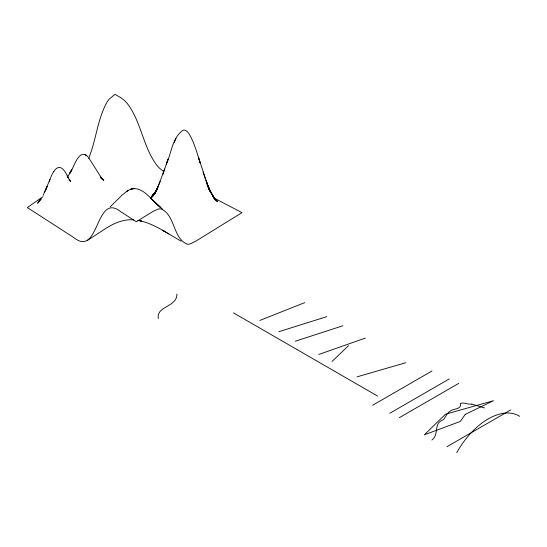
<?xml version="1.0" encoding="UTF-8"?>
<svg xmlns="http://www.w3.org/2000/svg" width="547" height="547" viewBox="0 0 547 547"><rect width="100%" height="100%" fill="white"/><g stroke="black" fill="none" stroke-linecap="round" stroke-linejoin="round"><path stroke-width="0.82" d="M176.886 294.115L176.749 296.31A22.796 13.162 0 0 1 173.782 301.568C168.811 307.12 156.394 309.082 158.35 318.566M162.897 174.226L168.073 159.068L166.295 164.223C171.478 153.133 172.326 137.229 183.293 130.097C186.069 129.632 187.997 132.278 189.351 134.288C194.472 143.218 197.091 153.276 200.236 162.999L198.424 157.304L209.063 189.337L205.98 180.565L209.624 190.342L206.54 182.213L210.192 191.361L207.101 183.854L210.752 192.38L207.662 185.501L211.32 193.392L214.287 198.267L208.797 188.783L214.862 198.999L213.029 196.435L215.436 199.723L217.562 201.631L216.981 201.125M164.661 169.002L156.661 190.479M160.175 181.372L155.574 192.325L158.548 185.44L154.493 194.062L157.461 187.936L153.413 195.641L156.374 190.178L152.333 197.016L155.827 191.183L150.678 198.39L155.615 192.175M43.104 195.354L50.009 179.478M45.859 189.713L47.227 186.295L44.539 192.476M49.209 181.385C53.36 169.611 59.931 158.801 68.245 177.796L67.213 176.052L70.686 181.611L69.141 179.813L69.948 180.312M88.628 158.452C96.238 140.107 97.304 119.355 107.144 101.927A15.35 7.979 -64.5 0 1 109.489 98.898L114.966 94.344L120.634 97.571L124.039 100.169A21.278 12.882 57.5 0 1 127.444 103.677C141.372 122.097 142.993 146.958 156.927 165.385A21.278 12.882 57.5 0 0 160.333 168.893L163.731 171.484M174.226 142.5L176.004 138.541M67.753 176.729L71.773 169.543L69.503 173.761C73.305 170.028 78.515 146.487 88.046 157.023M53.633 171.765L53.852 171.402M41.189 198.616L37.558 203.286L40.71 199.279M155.587 192.195L152.565 195.628L155.553 192.346M155.478 192.394L151.478 196.558L155.02 193.105M431.884 440.027C439.713 434.161 432.8 423.084 443.583 419.699C446.174 415.371 448.643 410.353 454.249 409.368C457.477 408.609 461.805 407.529 460.246 403.556C463.576 401.84 467.357 404.602 470.769 404.117A11.405 1.62 24.3 0 1 471.829 404.137M332.043 361.444L348.521 345.677M110.173 206.821L122.077 195.135L127.287 190.971M38.721 201.091L41.237 199.087M152.77 194.759L155.656 192.517M42.994 196.612L27.35 207.559L74.036 237.726C99.527 257.993 95.24 191.416 120.73 211.689L136.292 221.74L153.276 211.265L157.994 209.118A17.593 9.805 -61.7 0 1 160.825 208.872C175.525 214.739 172.558 238.301 187.252 244.174A17.593 9.805 -61.7 0 0 190.082 243.928L195.744 241.213L241.986 212.646L213.631 197.829M87.438 240.406L101.373 231.333C110.938 224.81 121.714 218.779 133.776 219.894M127.191 191.04C140.764 182.069 151.464 200.646 160.517 207.525L151.43 198.958L162.562 209.139M126.289 191.614L128.196 190.39M372.575 405.286L431.993 370.982M389.785 413.279L449.203 378.975M399.296 417.696L458.714 383.392M446.981 446.721L510.795 409.881M259.811 320.46L304.741 302.628M318.723 354.47L365.3 338.114M295.325 341.219L342.832 325.773M278.874 331.714L326.75 316.658M357.054 376.849L405.771 362.729M471.849 404.144L484.594 407.939M137.769 220.379L141.495 221.077L139.724 220.721C150.186 222.991 159.553 228.325 168.599 233.836M86.111 155.239L84.587 154.466M233.494 312.877L377.615 396.09M181.153 241.213L162.486 230.219L164.312 231.292M215.32 199.764L215.039 199.559L216.236 200.325M101.004 177.96L101.824 178.5L88.853 158.001M215.039 199.559L215.949 200.147M214.472 199.135L215.668 199.97M216.12 200.366L217.323 201.241L217.036 201.029M101.024 178.062L103.807 180.38L100.785 177.16L102.583 179.416L101.277 177.789L101.763 178.431M203.04 172.045L205.419 178.931M456.738 452.656A61.421 35.459 -60 0 1 519.65 416.335M465.278 414.373L460.266 421.463L424.315 434.831L445.531 414.175L493.476 400.732L465.278 414.373M133.94 188.51L131.02 189.125L133.94 188.51M213.713 197.529L208.222 187.136L213.713 197.529"/></g></svg>
